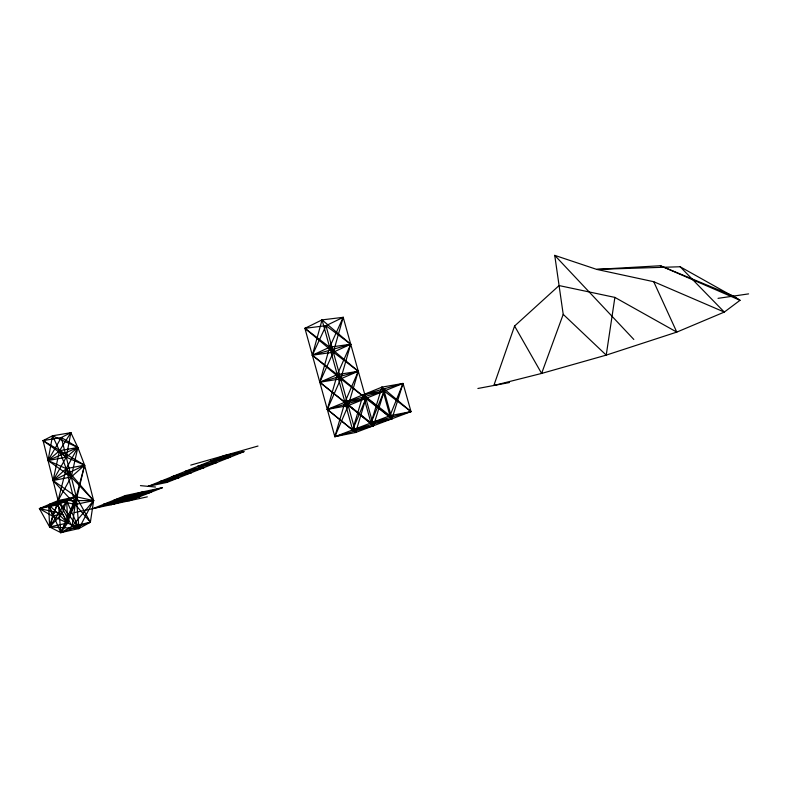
<?xml version="1.0" encoding="UTF-8"?>
<svg xmlns="http://www.w3.org/2000/svg" width="788" height="788" viewBox="0 0 788 788"><rect width="100%" height="100%" fill="white"/><g stroke="black" fill="none" stroke-linecap="round" stroke-linejoin="round"><path stroke-width="1.18" d="M61.306 437.517L76.259 496.795L67.669 523.005L60.824 532.639L75.224 504.507L76.259 496.795L84.592 465.166L77.845 447.466L70.861 432.691L52.51 435.794L43.064 440.64L58.085 500.557L60.824 532.639L78.967 528.541L90.374 522.227L93.624 500.616L84.592 465.166L43.064 440.64L61.306 437.517L70.861 432.691L66.271 457.207L53.062 480.522L75.224 504.507L90.374 522.227L60.824 532.639L49.624 526.955L39.4 508.615L58.085 500.557L76.259 496.795L93.624 500.616L78.967 528.541L49.624 526.955L48.639 504.635L76.259 496.795L90.374 522.227L72.082 526.325L60.824 532.639L48.639 504.635L66.704 500.863L78.967 528.541L72.082 526.325L58.085 500.557L66.222 468.653L77.845 447.466L61.306 437.517L48.058 460.547L71.255 476.967L93.624 500.616L72.082 526.325L75.224 504.507L84.592 465.166L66.271 457.207L43.064 440.64M614.886 297.401L606.228 355.122L541.612 373.433L493.84 385.49L514.584 326.025L559.076 285.571L614.886 297.401L676.793 332.103L724.31 312.078L740.03 300.307L733.529 296.081L660.383 265.743L596.703 269.397L554.742 255.361L563.213 314.353L541.612 373.433L514.584 326.025M78.967 528.541L58.085 500.557L75.224 504.507L93.624 500.616L66.222 468.653L48.058 460.547L52.51 435.794L77.845 447.466L71.255 476.967L58.085 500.557L49.624 526.955L67.669 523.005L78.967 528.541L76.259 496.795L53.062 480.522L59.484 450.746L70.861 432.691M93.624 500.616L58.085 500.557L66.704 500.863L62.272 513.54L49.624 526.955L52.589 516.16L57.357 504.852L76.259 496.795L60.824 532.639M343.194 317.328L333.344 352.197L319.8 382.249L373.522 425.737L371 422.939L381.934 387.125L384.16 391.065L373.522 425.737L352.63 429.923L365.888 398.442L337.264 374.645L312.344 355.221L325.976 325.68L355.664 432.474L334.841 436.69L348.188 405.584L358.284 371.276L333.344 352.197L304.917 328.33L325.976 325.68L343.194 317.328L329.64 347.203L319.8 382.249L371 422.939L391.961 418.783L340.751 378.831L312.344 355.221L322.046 319.889L343.194 317.328L373.522 425.737L334.841 436.69L304.917 328.33L322.046 319.889L350.719 344.238L340.751 378.831L327.306 409.405L355.664 432.474L411.011 411.602L403.032 383.441L381.934 387.125L327.306 409.405L355.664 432.474L365.888 398.442L363.13 394.798L403.032 383.441L391.961 418.783L352.63 429.923L322.046 319.889M304.917 328.33L329.64 347.203L358.284 371.276L344.927 402.215L334.841 436.69L389.981 415.719L403.032 383.441L348.188 405.584L327.306 409.405L337.264 374.645L350.719 344.238L325.976 325.68M352.63 429.923L363.13 394.798L384.16 391.065L411.011 411.602L371 422.939L363.13 394.798L389.981 415.719L391.961 418.783L363.13 394.798M371 422.939L384.16 391.065L344.927 402.215L348.188 405.584M49.624 526.955L66.704 500.863L39.4 508.615L52.589 516.16L67.669 523.005L66.704 500.863M53.062 480.522L66.222 468.653L84.592 465.166L71.255 476.967L53.062 480.522L84.592 465.166M48.058 460.547L59.484 450.746L77.845 447.466L66.271 457.207L48.058 460.547L77.845 447.466M312.344 355.221L329.64 347.203L350.719 344.238L333.344 352.197L312.344 355.221L350.719 344.238M319.8 382.249L337.264 374.645L358.284 371.276L340.751 378.831L319.8 382.249L358.284 371.276M125.292 495.573L93.092 508.585L151.266 492.116L144.096 491.584L114.299 500.016L129.636 500.675L162.466 487.673L125.292 495.573L140.323 496.45L111.561 504.586L103.563 504.35L162.466 487.673M148.144 486.354L224.334 455.592L243.955 451.662L167.154 482.364L148.144 486.354L179.132 477.577L172.208 476.641L204.033 467.619L197.561 466.397L230.293 457.119L224.334 455.592M111.561 504.586L144.096 491.584M327.306 409.405L365.888 398.442L344.927 402.215L373.522 425.737M190.745 465.117L258.001 446.038M167.154 482.364L160.023 481.557L191.425 472.662L184.717 471.588L216.986 462.438L210.77 461.069L243.955 451.662M74.2 512.663L147.326 496.854M103.563 504.35L140.323 496.45M114.299 500.016L151.266 492.116M160.023 481.557L179.132 477.577M172.208 476.641L191.425 472.662M197.561 466.397L216.986 462.438M184.717 471.588L204.033 467.619M210.77 461.069L230.293 457.119M477.883 388.484L509.412 382.554M718.026 298.347L748.6 293.885M680.152 266.758L596.703 269.397L653.725 281.71L724.31 312.078L680.152 266.758L740.03 300.307L660.383 265.743M48.639 504.635L57.357 504.852L67.669 523.005L48.639 504.635L52.589 516.16L62.272 513.54L67.669 523.005M140.441 485.635L155.482 487.033M563.213 314.353L606.228 355.122L676.793 332.103L653.725 281.71M52.51 435.794L59.484 450.746L66.271 457.207M554.742 255.361L633.818 339.451M337.264 374.645L340.751 378.831M329.64 347.203L333.344 352.197M59.484 450.746L66.222 468.653L71.255 476.967M384.16 391.065L391.961 418.783M66.222 468.653L75.224 504.507M57.357 504.852L39.4 508.615L62.272 513.54L57.357 504.852M411.011 411.602L389.981 415.719L381.934 387.125L411.011 411.602"/></g></svg>
